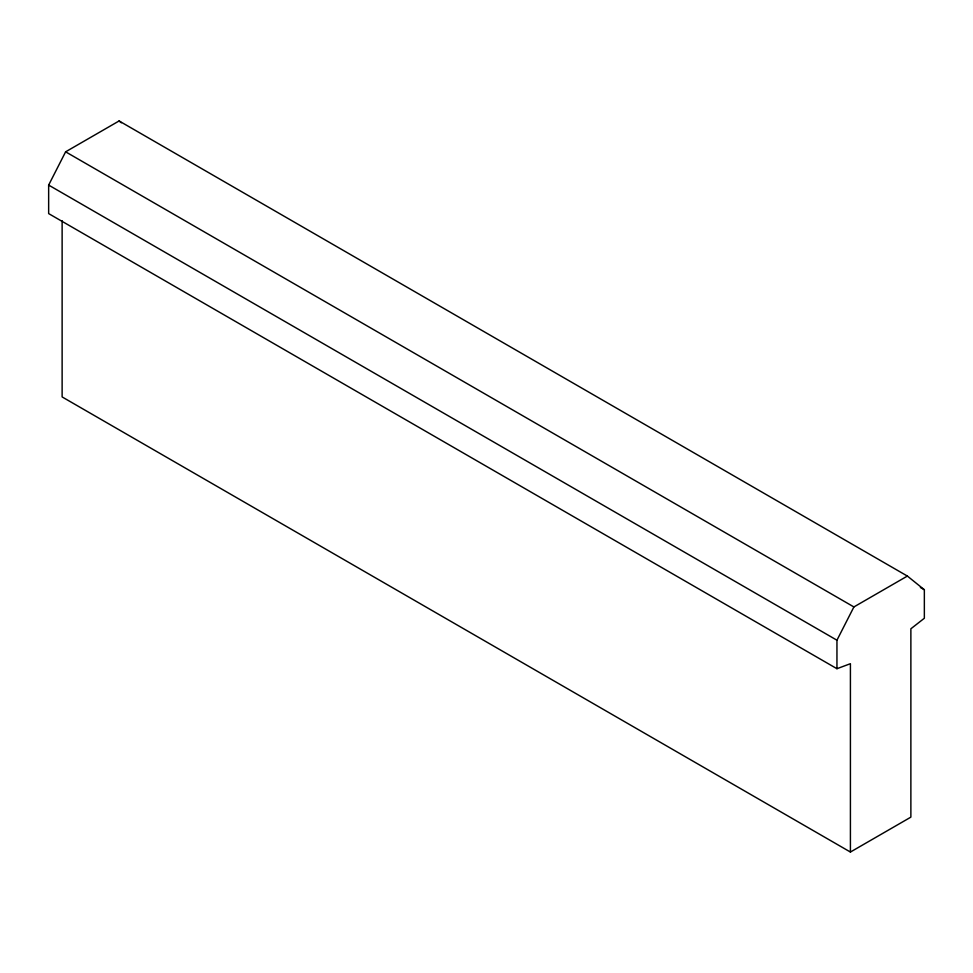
<?xml version="1.0" encoding="UTF-8"?>
<svg xmlns="http://www.w3.org/2000/svg" width="973" height="973" viewBox="0 0 973 973"><rect width="100%" height="100%" fill="white"/><g stroke="black" fill="none" stroke-linecap="round" stroke-linejoin="round"><path stroke-width="1.46" d="M62.126 220.725L62.126 396.935L850.414 852.044L910.874 817.138L910.874 628.789L924.35 618.244L924.35 589.747L907.383 576.065L119.095 120.956L65.617 151.824L48.65 185.089L48.65 213.598L836.95 668.706L850.414 663.695L850.414 852.044M836.95 668.706L836.95 640.21L853.905 606.945L907.383 576.065M920.397 587.473L924.35 589.747M65.617 151.824L853.905 606.945M48.65 185.089L836.95 640.21M119.095 120.956L121.357 122.78"/></g></svg>
